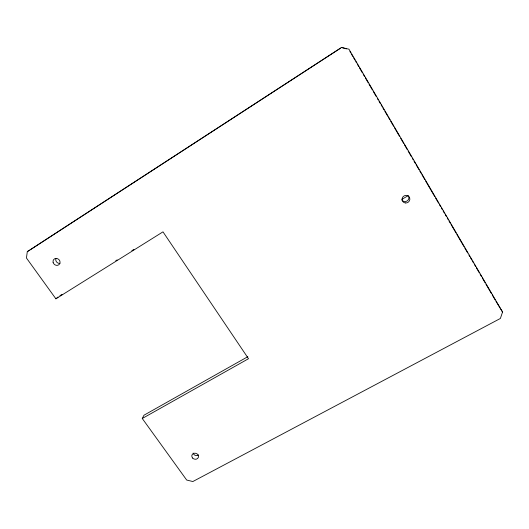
<?xml version="1.0" encoding="UTF-8"?>
<svg xmlns="http://www.w3.org/2000/svg" width="529" height="529" viewBox="0 0 529 529"><rect width="100%" height="100%" fill="white"/><g stroke="black" fill="none" stroke-linecap="round" stroke-linejoin="round"><path stroke-width="0.79" d="M27.296 251.625L26.45 258.02L55.895 298.812L162.985 231.847L248.511 358.715L142.268 418.492L186.684 480.041L192.84 481.535L500.388 318.458L502.55 312.017L348.942 49.184L341.503 47.465L27.296 251.625L29.664 250.177M142.268 418.492L143.994 415.205L247.83 356.691M341.503 47.465L346.475 48.893M55.895 298.812L58.005 297.02M30.259 249.814L340.636 48.152M59.922 295.698L62.019 294.382M115.772 260.757L117.167 259.884M131.833 250.72L133.923 249.41M401.914 199.327L408.256 195.604A3.901 3.729 -27.1 0 1 407.343 200.802A3.901 3.729 -27.1 0 1 401.954 200.094M502.55 312.017L495.971 301.365M349.934 51.538L350.767 52.96M351.593 54.381L352.843 56.517M353.676 57.939L354.926 60.075M355.759 61.503L356.586 62.925M357.419 64.346L358.669 66.482M359.502 67.904L362.411 72.89M363.244 74.311L364.494 76.447M365.327 77.869L368.237 82.855M369.07 84.276L372.396 89.97M373.229 91.391L376.139 96.377M377.389 98.506L378.222 99.935M379.055 101.356L380.305 103.492M381.138 104.914L381.964 106.336M382.798 107.764L384.047 109.9M384.881 111.321L387.79 116.301M388.623 117.722L389.873 119.858M390.706 121.286L393.616 126.266M394.449 127.687L399.441 136.231M400.691 138.367L403.601 143.346M404.434 144.774L407.343 149.753M408.176 151.175L411.502 156.868M412.336 158.297L413.169 159.718M414.002 161.14L415.252 163.276M416.085 164.698L418.994 169.683M419.828 171.105L421.077 173.241M421.904 174.663L424.82 179.648M425.653 181.07L434.805 196.728M435.638 198.15L438.548 203.129M439.381 204.558L440.631 206.694M441.464 208.115L442.29 209.537M443.123 210.959L444.373 213.094M445.206 214.523L446.456 216.652M447.283 218.08L448.116 219.502M448.949 220.924L450.199 223.059M451.032 224.481L456.024 233.024M456.851 234.446L463.926 246.547M464.76 247.969L467.669 252.955M468.919 255.09L469.752 256.512M470.585 257.934L471.835 260.07M472.661 261.491L473.495 262.92M474.328 264.341L475.578 266.477M476.411 267.899L479.32 272.878M480.153 274.306L481.403 276.442M482.23 277.864L485.146 282.843M485.979 284.271L491.388 293.522M492.221 294.951L495.137 299.936M198.62 454.993A3.366 2.969 18 0 1 193.125 453.055M59.936 263.416A3.65 3.293 41.3 0 1 55.876 258.602M192.675 458.107A3.399 2.989 18 0 0 198.362 457.367A3.399 2.989 18 0 0 194.434 453.234A3.399 2.989 18 0 0 192.675 458.107M53.085 262.278A3.683 3.319 41.2 0 0 58.904 264.712A3.683 3.319 41.2 0 0 57.621 258.707A3.683 3.319 41.2 0 0 53.085 262.278M405.287 202.957A3.941 3.769 -26.8 0 0 409.625 197.747A3.941 3.769 -26.8 0 0 402.953 196.854A3.941 3.769 -26.8 0 0 405.287 202.957"/></g></svg>
